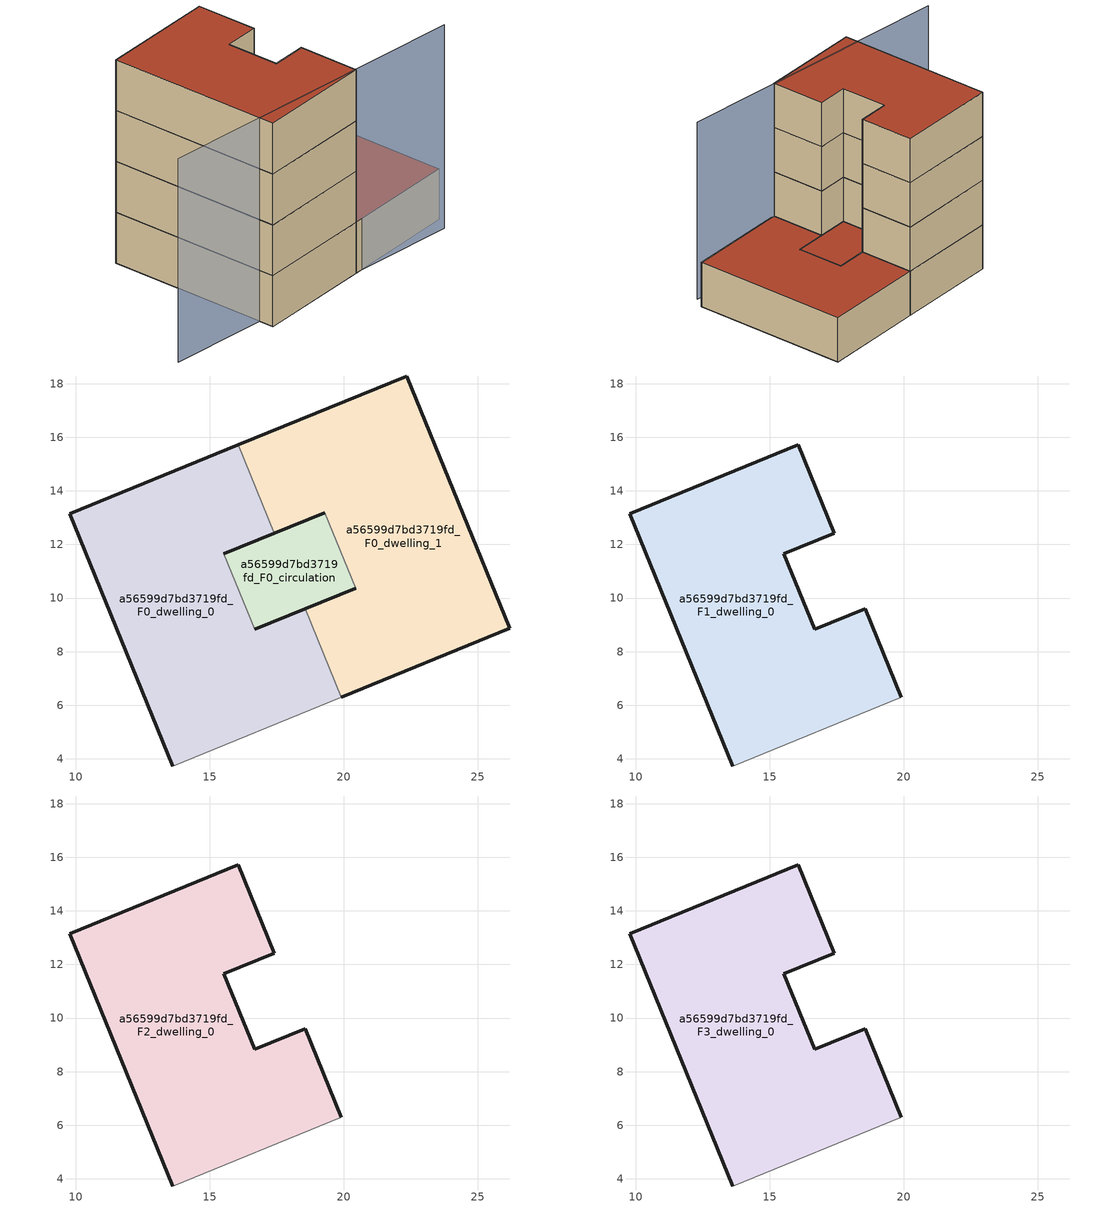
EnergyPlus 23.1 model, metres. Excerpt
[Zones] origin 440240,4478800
a56599d7bd3719fd_F0_dwelling_0
 floor ground (EU_floor_Construction): 19.92,6.3 18.57,9.6 16.68,8.83 15.53,11.65 17.41,12.42 16.07,15.71 9.78,13.14 13.63,3.73 z0
 wall outside (EU_wall_Construction): 17.41,12.42 15.53,11.65 / 16.68,8.83 18.57,9.6 / 13.63,3.73 9.78,13.14 16.07,15.71 z0:3
 wall to a56599d7bd3719fd_F0_dwelling_1 (EU_wall_Construction): 16.07,15.71 17.41,12.42 / 18.57,9.6 19.92,6.3 z0:3
 wall to a56599d7bd3719fd_F0_circulation (EU_wall_Construction): 15.53,11.65 16.68,8.83 z0:3
 wall adiabatic (EU_wall_Construction): 19.92,6.3 13.63,3.73 z0:3
a56599d7bd3719fd_F0_dwelling_1
 floor ground (EU_floor_Construction): 26.2,8.88 22.35,18.28 16.07,15.71 17.41,12.42 19.3,13.19 20.45,10.37 18.57,9.6 19.92,6.3 z0
 wall outside (EU_wall_Construction): 18.57,9.6 20.45,10.37 / 19.3,13.19 17.41,12.42 / 16.07,15.71 22.35,18.28 26.2,8.88 19.92,6.3 z0:3
 wall to a56599d7bd3719fd_F0_circulation (EU_wall_Construction): 20.45,10.37 19.3,13.19 z0:3
 roof outside (EU_roof_Construction): 22.35,18.28 26.2,8.88 19.92,6.3 18.57,9.6 20.45,10.37 19.3,13.19 17.41,12.42 16.07,15.71 z3
a56599d7bd3719fd_F0_circulation
 floor ground (EU_floor_Construction): 20.45,10.37 19.3,13.19 15.53,11.65 16.68,8.83 z0
 wall outside (EU_wall_Construction): 15.53,11.65 19.3,13.19 / 20.45,10.37 16.68,8.83 z0:3
 roof outside (EU_roof_Construction): 19.3,13.19 20.45,10.37 16.68,8.83 15.53,11.65 z3
a56599d7bd3719fd_F1_dwelling_0
 floor to a56599d7bd3719fd_F0_dwelling_0 (EU_floor_Construction): 19.92,6.3 18.57,9.6 16.68,8.83 15.53,11.65 17.41,12.42 16.07,15.71 9.78,13.14 13.63,3.73 z3
 wall outside (EU_wall_Construction): 13.63,3.73 9.78,13.14 16.07,15.71 17.41,12.42 15.53,11.65 16.68,8.83 18.57,9.6 19.92,6.3 z3:6
 wall adiabatic (EU_wall_Construction): 19.92,6.3 13.63,3.73 z3:6
a56599d7bd3719fd_F2_dwelling_0
 floor to a56599d7bd3719fd_F1_dwelling_0 (EU_floor_Construction): 19.92,6.3 18.57,9.6 16.68,8.83 15.53,11.65 17.41,12.42 16.07,15.71 9.78,13.14 13.63,3.73 z6
 wall outside (EU_wall_Construction): 13.63,3.73 9.78,13.14 16.07,15.71 17.41,12.42 15.53,11.65 16.68,8.83 18.57,9.6 19.92,6.3 z6:9
 wall adiabatic (EU_wall_Construction): 19.92,6.3 13.63,3.73 z6:9
a56599d7bd3719fd_F3_dwelling_0
 floor to a56599d7bd3719fd_F2_dwelling_0 (EU_floor_Construction): 19.92,6.3 18.57,9.6 16.68,8.83 15.53,11.65 17.41,12.42 16.07,15.71 9.78,13.14 13.63,3.73 z9
 wall outside (EU_wall_Construction): 13.63,3.73 9.78,13.14 16.07,15.71 17.41,12.42 15.53,11.65 16.68,8.83 18.57,9.6 19.92,6.3 z9:12
 wall adiabatic (EU_wall_Construction): 19.92,6.3 13.63,3.73 z9:12
 roof outside (EU_roof_Construction): 16.07,15.71 17.41,12.42 15.53,11.65 16.68,8.83 18.57,9.6 19.92,6.3 13.63,3.73 9.78,13.14 z12
shading: 7.74,3.03 25.99,8.02 z0:12
[Building]
EU S2 Campaign: North Axis=0; Terrain=City; Solar Distribution=FullExterior
[Site:Location]
Madrid: Latitude=40.5; Longitude=-3.5; Time Zone=1; Elevation=609
[SizingPeriod:WeatherFileDays]
AnnualSizingPeriod: Begin Month=1; Begin Day of Month=1; End Month=12; End Day of Month=31; Day of Week for Start Day=Monday; Use Weather File Daylight Saving Period=No; Use Weather File Rain and Snow Indicators=No
[MATERIAL]
EU_InternalMass_Material: Roughness=MediumRough; Thickness=0.1; Conductivity=1; Density=1800; Specific Heat=900; Thermal Absorptance=0.9; Solar Absorptance=0.7; Visible Absorptance=0.7
[MATERIAL:NOMASS] Roughness=MediumRough; Thermal Absorptance=0.9; Solar Absorptance=0.7; Visible Absorptance=0.7
Name | Thermal Resistance
EU_wall_NoMass | 1.60022
EU_roof_NoMass | 1.57597
EU_floor_NoMass | 0.470652
[CONSTRUCTION]
EU_wall_Construction: EU_wall_NoMass
EU_roof_Construction: EU_roof_NoMass
EU_floor_Construction: EU_floor_NoMass
EU_InternalMass_Construction: EU_InternalMass_Material
[ZONE] Type=1; Multiplier=1; Ceiling Height=autocalculate; Floor Area=autocalculate; Part of Total Floor Area=Yes
Name | Volume
a56599d7bd3719fd_F0_dwelling_0; a56599d7bd3719fd_F1_dwelling_0; a56599d7bd3719fd_F2_dwelling_0; a56599d7bd3719fd_F3_dwelling_0 | 188.39
a56599d7bd3719fd_F0_dwelling_1 | 188.386
a56599d7bd3719fd_F0_circulation | 37.2546
[INTERNALMASS] Construction=EU_InternalMass_Construction
Name | Zone or ZoneList | Surface Area
a56599d7bd3719fd_F0_dwelling_0_EU_InternalMass | a56599d7bd3719fd_F0_dwelling_0 | 62.7964
a56599d7bd3719fd_F0_dwelling_1_EU_InternalMass | a56599d7bd3719fd_F0_dwelling_1 | 62.7964
a56599d7bd3719fd_F1_dwelling_0_EU_InternalMass | a56599d7bd3719fd_F1_dwelling_0 | 137.963
a56599d7bd3719fd_F2_dwelling_0_EU_InternalMass | a56599d7bd3719fd_F2_dwelling_0 | 137.963
a56599d7bd3719fd_F3_dwelling_0_EU_InternalMass | a56599d7bd3719fd_F3_dwelling_0 | 137.963
[OTHEREQUIPMENT] Fuel Type=Electricity; Design Level Calculation Method=Watts/Area; Power per Zone Floor Area=1; Fraction Latent=0; Fraction Radiant=0; Fraction Lost=0; Carbon Dioxide Generation Rate=0; EndUse Subcategory=EU_Step8_InternalGains
Name | Zone or ZoneList or Space or SpaceList | Schedule
EU_Step8_InternalGain_a56599d7bd3719fd_F0_dwelling_0_f000 | a56599d7bd3719fd_F0_dwelling_0 | EU_Step8_GainSchedule_a56599d7bd3719fd_F0_dwelling_0_f000
EU_Step8_InternalGain_a56599d7bd3719fd_F0_dwelling_1_f000 | a56599d7bd3719fd_F0_dwelling_1 | EU_Step8_GainSchedule_a56599d7bd3719fd_F0_dwelling_1_f000
EU_Step8_InternalGain_a56599d7bd3719fd_F1_dwelling_0_f000 | a56599d7bd3719fd_F1_dwelling_0 | EU_Step8_GainSchedule_a56599d7bd3719fd_F1_dwelling_0_f000
EU_Step8_InternalGain_a56599d7bd3719fd_F2_dwelling_0_f000 | a56599d7bd3719fd_F2_dwelling_0 | EU_Step8_GainSchedule_a56599d7bd3719fd_F2_dwelling_0_f000
EU_Step8_InternalGain_a56599d7bd3719fd_F3_dwelling_0_f000 | a56599d7bd3719fd_F3_dwelling_0 | EU_Step8_GainSchedule_a56599d7bd3719fd_F3_dwelling_0_f000
[ZONEINFILTRATION:DESIGNFLOWRATE]
EU_Circulation_Infiltration_a56599d7bd3719fd_F0_circulation: Zone or ZoneList or Space or SpaceList=a56599d7bd3719fd_F0_circulation; Schedule=EU_AlwaysOn; Design Flow Rate Calculation Method=Flow/Area; Flow Rate per Floor Area=0.0005; Constant Term Coefficient=1; Temperature Term Coefficient=0; Velocity Term Coefficient=0; Velocity Squared Term Coefficient=0
[ZONEVENTILATION:DESIGNFLOWRATE] Schedule=EU_AlwaysOn; Design Flow Rate Calculation Method=AirChanges/Hour; Air Changes per Hour=0.480704; Ventilation Type=Natural; Fan Pressure Rise=0; Fan Total Efficiency=1; Constant Term Coefficient=1; Temperature Term Coefficient=0; Velocity Term Coefficient=0; Velocity Squared Term Coefficient=0; Minimum Indoor Temperature=-100; Maximum Indoor Temperature=100; Delta Temperature=-100; Minimum Outdoor Temperature=-100; Maximum Outdoor Temperature=100; Maximum Wind Speed=40
Name | Zone or ZoneList or Space or SpaceList
EU_ConstantAir_a56599d7bd3719fd_F0_dwelling_0 | a56599d7bd3719fd_F0_dwelling_0
EU_ConstantAir_a56599d7bd3719fd_F0_dwelling_1 | a56599d7bd3719fd_F0_dwelling_1
EU_ConstantAir_a56599d7bd3719fd_F1_dwelling_0 | a56599d7bd3719fd_F1_dwelling_0
EU_ConstantAir_a56599d7bd3719fd_F2_dwelling_0 | a56599d7bd3719fd_F2_dwelling_0
EU_ConstantAir_a56599d7bd3719fd_F3_dwelling_0 | a56599d7bd3719fd_F3_dwelling_0
[HVACTEMPLATE:THERMOSTAT] Constant Heating Setpoint=20; Constant Cooling Setpoint=50
EU_HeatOnly_a56599d7bd3719fd_F0_dwelling_0; EU_HeatOnly_a56599d7bd3719fd_F0_dwelling_1; EU_HeatOnly_a56599d7bd3719fd_F1_dwelling_0; EU_HeatOnly_a56599d7bd3719fd_F2_dwelling_0; EU_HeatOnly_a56599d7bd3719fd_F3_dwelling_0
[HVACTEMPLATE:ZONE:IDEALLOADSAIRSYSTEM] System Availability Schedule=EU_AlwaysOn; Maximum Heating Supply Air Temperature=50; Minimum Cooling Supply Air Temperature=13; Maximum Heating Supply Air Humidity Ratio=0.0156; Minimum Cooling Supply Air Humidity Ratio=0.0077; Heating Limit=NoLimit; Cooling Limit=NoLimit; Heating Availability Schedule=EU_AlwaysOn; Cooling Availability Schedule=EU_CoolingOff; Dehumidification Control Type=ConstantSensibleHeatRatio; Cooling Sensible Heat Ratio=0.7; Dehumidification Setpoint=60; Humidification Control Type=None; Humidification Setpoint=30; Outdoor Air Method=None; Outdoor Air Flow Rate per Person=0.00944; Outdoor Air Flow Rate per Zone Floor Area=0; Outdoor Air Flow Rate per Zone=0; Demand Controlled Ventilation Type=None; Outdoor Air Economizer Type=NoEconomizer; Heat Recovery Type=None; Sensible Heat Recovery Effectiveness=0.7; Latent Heat Recovery Effectiveness=0.65
Name | Template Thermostat
a56599d7bd3719fd_F0_dwelling_0 | EU_HeatOnly_a56599d7bd3719fd_F0_dwelling_0
a56599d7bd3719fd_F0_dwelling_1 | EU_HeatOnly_a56599d7bd3719fd_F0_dwelling_1
a56599d7bd3719fd_F1_dwelling_0 | EU_HeatOnly_a56599d7bd3719fd_F1_dwelling_0
a56599d7bd3719fd_F2_dwelling_0 | EU_HeatOnly_a56599d7bd3719fd_F2_dwelling_0
a56599d7bd3719fd_F3_dwelling_0 | EU_HeatOnly_a56599d7bd3719fd_F3_dwelling_0
[SIZING:ZONE] Zone Cooling Design Supply Air Temperature Input Method=SupplyAirTemperature; Zone Cooling Design Supply Air Temperature=13; Zone Heating Design Supply Air Temperature Input Method=SupplyAirTemperature; Zone Heating Design Supply Air Temperature=50; Zone Cooling Design Supply Air Humidity Ratio=0.008; Zone Heating Design Supply Air Humidity Ratio=0.008; Cooling Design Air Flow Method=DesignDay; Cooling Design Air Flow Rate=0; Cooling Minimum Air Flow per Zone Floor Area=0.000762; Cooling Minimum Air Flow=0; Cooling Minimum Air Flow Fraction=0.2; Heating Design Air Flow Method=DesignDay; Heating Design Air Flow Rate=0; Heating Maximum Air Flow per Zone Floor Area=0.002032; Heating Maximum Air Flow=0.141576; Heating Maximum Air Flow Fraction=0.3; Account for Dedicated Outdoor Air System=No; Dedicated Outdoor Air System Control Strategy=NeutralSupplyAir; Dedicated Outdoor Air Low Setpoint Temperature for Design=autosize; Dedicated Outdoor Air High Setpoint Temperature for Design=autosize; Zone Load Sizing Method=Sensible Load Only No Latent Load; Zone Latent Cooling Design Supply Air Humidity Ratio Input Method=HumidityRatioDifference; Zone Cooling Design Supply Air Humidity Ratio Difference=0.005; Zone Latent Heating Design Supply Air Humidity Ratio Input Method=HumidityRatioDifference; Zone Humidification Design Supply Air Humidity Ratio Difference=0.005
a56599d7bd3719fd_F0_dwelling_0; a56599d7bd3719fd_F0_dwelling_1; a56599d7bd3719fd_F1_dwelling_0; a56599d7bd3719fd_F2_dwelling_0; a56599d7bd3719fd_F3_dwelling_0
[SCHEDULE:CONSTANT]
Name | Hourly Value
EU_AlwaysOn | 1
EU_CoolingOff | 0
[SCHEDULE:FILE] Column Number=1; Rows to Skip at Top=0; Number of Hours of Data=8760; Column Separator=Comma; Interpolate to Timestep=No; Minutes per Item=60; Adjust Schedule for Daylight Savings=Yes
Name | File
EU_Step8_GainSchedule_a56599d7bd3719fd_F0_dwelling_0_f000 | ../../schedules/a56599d7bd3719fd/a56599d7bd3719fd_F0_dwelling_0_f000_gain.csv
EU_Step8_GainSchedule_a56599d7bd3719fd_F0_dwelling_1_f000 | ../../schedules/a56599d7bd3719fd/a56599d7bd3719fd_F0_dwelling_1_f000_gain.csv
EU_Step8_GainSchedule_a56599d7bd3719fd_F1_dwelling_0_f000 | ../../schedules/a56599d7bd3719fd/a56599d7bd3719fd_F1_dwelling_0_f000_gain.csv
EU_Step8_GainSchedule_a56599d7bd3719fd_F2_dwelling_0_f000 | ../../schedules/a56599d7bd3719fd/a56599d7bd3719fd_F2_dwelling_0_f000_gain.csv
EU_Step8_GainSchedule_a56599d7bd3719fd_F3_dwelling_0_f000 | ../../schedules/a56599d7bd3719fd/a56599d7bd3719fd_F3_dwelling_0_f000_gain.csv
